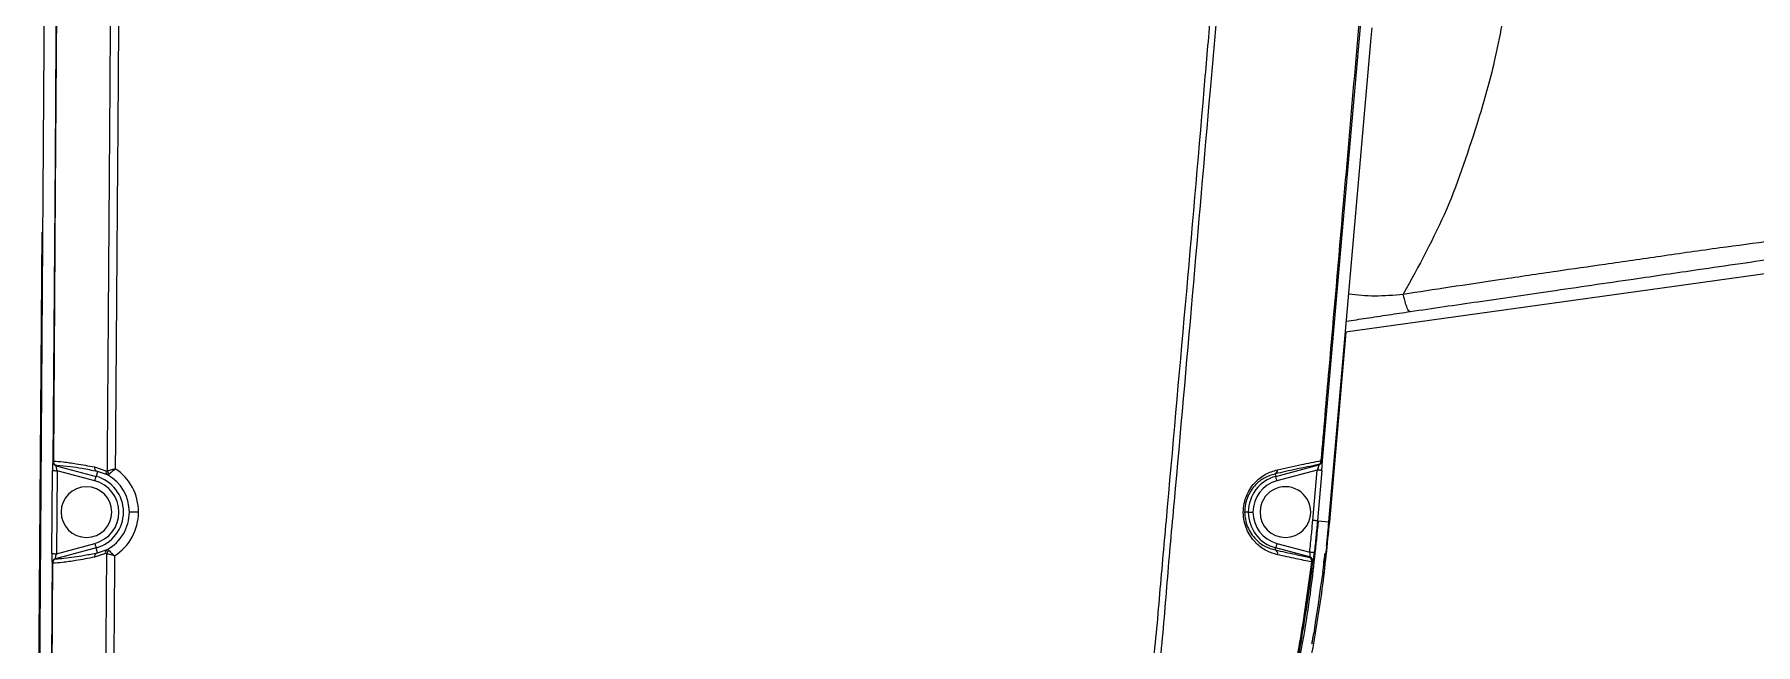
# Model space of a CAD drawing. Header units: millimetres. Extents: x 126 to 938, y 244 to 707.
# Drawn here: x 767.2 to 776.53, y 331.12 to 334.43 of the extents above; entities that cross this region are included whole.
import ezdxf

# ---------------------------------------------------------------- set-up
doc = ezdxf.new("R2010")
doc.units = ezdxf.units.MM

msp = doc.modelspace()

# ---------------------------------------------------------------- linework, layer by layer
at = {"color": 7, "linetype": 'Continuous', "lineweight": 25}
for p, q in [((767.2535, 334.873), (767.1981, 327.1148)), ((774.4458, 334.4134), (774.4507, 334.4683)), ((774.216, 331.7875), (774.4458, 334.4134)), ((767.2006, 327.8391), (767.2401, 333.3594)), ((767.2427, 333.3513), (767.2401, 333.3594)), ((774.3087, 332.8162), (774.2187, 331.7873)), ((767.2981, 332.1162), (767.3, 332.1174)), ((774.1746, 332.1197), (774.179, 332.1198)), ((774.179, 332.1198), (774.1805, 332.1187)), ((767.2927, 331.6147), (767.2959, 332.0651)), ((767.3185, 332.0931), (767.3167, 332.0919)), ((767.3167, 332.0919), (767.5323, 332.0341)), ((767.3209, 332.0649), (767.3177, 331.6145)), ((767.5258, 332.01), (767.3209, 332.0649)), ((767.5235, 332.0851), (767.5859, 332.0641)), ((767.5394, 332.0608), (767.5323, 332.0341)), ((767.595, 332.0422), (767.5394, 332.0608)), ((773.9248, 332.0474), (773.9283, 332.0341)), ((773.9283, 332.0341), (774.162, 332.0967)), ((774.1528, 332.0684), (773.9348, 332.01)), ((774.1289, 331.7951), (774.1528, 332.0684)), ((774.1777, 332.0662), (774.1538, 331.7929)), ((774.162, 332.0967), (774.1605, 332.0978)), ((767.7626, 331.8401), (767.7127, 331.8401)), ((773.7795, 331.8401), (773.7594, 331.8401)), ((773.7795, 331.8401), (773.8045, 331.8401)), ((774.1538, 331.7929), (774.1586, 331.7925)), ((774.1586, 331.7925), (774.216, 331.7875)), ((767.5323, 331.6461), (767.3127, 331.5873)), ((767.3177, 331.6145), (767.5258, 331.6702)), ((767.5395, 331.6192), (767.5323, 331.6461)), ((773.9252, 331.6346), (773.9283, 331.6461)), ((774.1115, 331.597), (773.9283, 331.6461)), ((773.9348, 331.6702), (774.1125, 331.6226)), ((767.296, 331.5621), (767.2942, 331.5633)), ((767.3127, 331.5873), (767.3145, 331.586)), ((767.5826, 331.6146), (767.5237, 331.5952)), ((767.5395, 331.6192), (767.5919, 331.6363)), ((767.57, 328.7611), (767.5903, 331.6145)), ((774.1281, 331.569), (774.1235, 331.5695)), ((774.1829, 331.5133), (774.1976, 331.6125)), ((774.1946, 331.613), (774.1976, 331.6125)), ((774.198, 331.6153), (774.1976, 331.6125)), ((774.1259, 331.1265), (774.1342, 331.1827)), ((774.1259, 331.1265), (774.1245, 331.1267)), ((774.1259, 331.1265), (774.1257, 331.1253))]:
    msp.add_line(p, q, dxfattribs=at)
at = {"color": 7, "linetype": 'Continuous', "lineweight": 25, "flags": 128}
for points in [[(767.3, 332.1174), (767.3117, 333.7603), (767.3163, 334.4057), (767.3209, 335.0511)], [(767.322, 335.0511), (767.3113, 333.5843), (767.3007, 332.1174)], [(774.4229, 334.9064), (774.2863, 333.3459), (774.179, 332.1198)], [(778.8364, 333.4473), (776.0883, 333.0643), (774.306, 332.8159)], [(767.2959, 332.0651), (767.2966, 332.0651), (767.2981, 332.065), (767.3005, 332.065), (767.3036, 332.065), (767.3073, 332.065), (767.3116, 332.0649), (767.3161, 332.0649), (767.3209, 332.0649)], [(767.5258, 332.01), (767.5271, 332.0146), (767.5282, 332.019), (767.5294, 332.0231), (767.5303, 332.0267), (767.5311, 332.0298), (767.5317, 332.032), (767.5321, 332.0335), (767.5323, 332.0341)], [(773.9348, 332.01), (773.9336, 332.0146), (773.9324, 332.019), (773.9313, 332.0231), (773.9303, 332.0267), (773.9295, 332.0298), (773.9289, 332.032), (773.9285, 332.0335), (773.9283, 332.0341)], [(774.1777, 332.0662), (774.1771, 332.0663), (774.1756, 332.0664), (774.1732, 332.0666), (774.1701, 332.0669), (774.1664, 332.0672), (774.1621, 332.0676), (774.1576, 332.068), (774.1528, 332.0684)], [(774.1538, 331.7929), (774.1532, 331.793), (774.1517, 331.7931), (774.1493, 331.7933), (774.1462, 331.7936), (774.1425, 331.7939), (774.1382, 331.7943), (774.1337, 331.7947), (774.1289, 331.7951)], [(767.5258, 331.6702), (767.5271, 331.6656), (767.5282, 331.6612), (767.5294, 331.6571), (767.5303, 331.6535), (767.5311, 331.6505), (767.5317, 331.6482), (767.5321, 331.6467), (767.5323, 331.6461)], [(773.9348, 331.6702), (773.9336, 331.6656), (773.9324, 331.6612), (773.9313, 331.6571), (773.9303, 331.6535), (773.9295, 331.6505), (773.9289, 331.6482), (773.9285, 331.6467), (773.9283, 331.6461)], [(774.2037, 331.6544), (774.2006, 331.6329), (774.198, 331.6153)], [(767.2967, 331.5621), (767.2862, 330.0923), (767.2809, 329.3574), (767.2752, 328.6237)], [(767.2927, 331.6147), (767.2934, 331.6146), (767.2949, 331.6146), (767.2972, 331.6146), (767.3004, 331.6146), (767.3041, 331.6146), (767.3083, 331.6145), (767.3129, 331.6145), (767.3177, 331.6145)], [(774.1373, 331.6199), (774.1367, 331.62), (774.1352, 331.6202), (774.1328, 331.6204), (774.1297, 331.6208), (774.126, 331.6212), (774.1218, 331.6216), (774.1172, 331.6221), (774.1125, 331.6226)], [(774.1829, 331.5133), (774.1697, 331.4238), (774.1556, 331.3278), (774.1445, 331.253), (774.1342, 331.1827)]]:
    msp.add_lwpolyline(points, dxfattribs=at)
at = {"color": 7, "linetype": 'Continuous', "lineweight": 25}
for centre, radius, start, end in [((767.3229, 332.1158), 0.0249, 180.15648, 255.23281), ((767.3232, 332.116), 0.025, 179.64625, 254.93117), ((767.325, 332.1173), 0.025, 179.64535, 254.93376), ((767.3256, 332.1171), 0.0249, 179.15896, 254.29484), ((774.1511, 332.1199), 0.0234, 287.85152, 359.6266), ((774.154, 332.122), 0.025, 285.07527, 354.94168), ((774.1555, 332.1209), 0.025, 285.06107, 354.95588), ((767.5469, 332.083), 0.0235, 174.98039, 251.439), ((767.4803, 331.8401), 0.2008, 285.00038, 74.99962), ((767.607, 332.06), 0.0215, 168.98937, 235.97592), ((767.6233, 332.0686), 0.0301, 188.80581, 229.75348), ((767.4803, 331.8401), 0.2324, 0.00108, 60.42104), ((767.4803, 331.8401), 0.2823, 0.00093, 56.48604), ((773.9803, 331.8401), 0.2008, 104.9985, 180.00078), ((773.9163, 332.0669), 0.0213, 293.3841, 8.24765), ((767.4803, 331.8401), 0.1375, 0.00031, 179.99969), ((767.4803, 331.8401), 0.1759, 284.99965, 75.00035), ((773.9803, 331.8401), 0.1759, 105.00167, 179.99924), ((773.9803, 331.8401), 0.1375, 337.47745, 157.47759), ((767.4803, 331.8401), 0.1375, 180.00031, 359.99969), ((767.4803, 331.8401), 0.2324, 298.71097, 0.00055), ((767.4803, 331.8401), 0.2823, 302.66363, 359.99929), ((773.9803, 331.8401), 0.2008, 179.99922, 255.0015), ((773.9803, 331.8401), 0.1759, 180.00076, 254.99833), ((773.9803, 331.8401), 0.1375, 157.47793, 337.47712), ((767.3192, 331.5631), 0.025, 105.06753, 179.52776), ((767.321, 331.5619), 0.025, 105.07539, 179.51818), ((767.3216, 331.5621), 0.0249, 105.67188, 180.01629), ((767.547, 331.597), 0.0234, 108.67493, 184.42852), ((767.6037, 331.6184), 0.0214, 123.21536, 190.30837), ((767.6201, 331.6094), 0.0302, 129.48358, 170.26718), ((773.9164, 331.6137), 0.0227, 346.19816, 66.96052), ((774.0999, 331.5735), 0.024, 350.36314, 71.52963), ((774.1033, 331.5718), 0.025, 353.37914, 74.91547), ((774.105, 331.5729), 0.025, 353.3793, 74.93422)]:
    msp.add_arc(centre, radius, start, end, dxfattribs=at)
for points, knots in [([(770.8803, 338.0948), (770.9939, 338.0815), (771.2203, 338.0549), (771.5517, 337.9665), (771.8714, 337.8442), (772.1748, 337.6856), (772.4584, 337.4939), (772.7185, 337.2715), (772.9517, 337.0212), (773.1553, 336.7462), (773.3269, 336.4501), (773.4635, 336.1364), (773.564, 335.8091), (773.6263, 335.4731), (773.6511, 335.133), (773.6325, 334.796), (773.6005, 334.4631), (773.5176, 333.4973), (773.4315, 332.4961), (773.3368, 331.4596), (773.3052, 331.0179), (773.2339, 330.5777), (773.1019, 330.1488), (772.911, 329.7414), (772.673, 329.3584), (772.4899, 329.12), (772.3985, 329.0009)], [0, 0, 0, 0, 0.031708, 0.0632, 0.094889, 0.126548, 0.158007, 0.189678, 0.221312, 0.252768, 0.284449, 0.316077, 0.347541, 0.379248, 0.41076, 0.441917, 0.472769, 0.503619, 0.710934, 0.751657, 0.7925, 0.833821, 0.875118, 0.916614, 0.958341, 1, 1, 1, 1]), ([(772.3703, 329.0224), (772.4562, 329.1373), (772.6276, 329.3669), (772.8539, 329.7313), (773.0408, 330.1166), (773.1777, 330.5226), (773.262, 330.9432), (773.2974, 331.3698), (773.3916, 332.4326), (773.4853, 333.4804), (773.5722, 334.5134), (773.6124, 334.8928), (773.6168, 335.2774), (773.5678, 335.6606), (773.4699, 336.0355), (773.3243, 336.3946), (773.1331, 336.7315), (772.8998, 337.0414), (772.6289, 337.3182), (772.3241, 337.5574), (771.9909, 337.7556), (771.6348, 337.9072), (771.2618, 338.0153), (771.0059, 338.0453), (770.8776, 338.0603)], [0, 0, 0, 0, 0.040049, 0.080022, 0.119662, 0.15941, 0.199404, 0.239163, 0.278913, 0.497538, 0.533029, 0.56852, 0.604113, 0.64022, 0.676108, 0.712057, 0.74817, 0.784014, 0.820127, 0.856075, 0.891961, 0.928112, 0.963965, 1, 1, 1, 1]), ([(767.5936, 332.064), (767.5984, 332.7305), (767.604, 333.5017), (767.6102, 334.3775), (767.6124, 334.6918), (767.6152, 335.0067), (767.6163, 335.3244), (767.6492, 335.5345), (767.6657, 335.64)], [0, 0, 0, 0, 0.558663, 0.646453, 0.734246, 0.822031, 0.910613, 1, 1, 1, 1]), ([(767.7063, 335.6182), (767.6881, 335.4865), (767.6518, 335.2236), (767.6592, 334.8256), (767.6533, 334.4289), (767.6511, 334.0319), (767.6448, 333.2474), (767.64, 332.5953), (767.6362, 332.0755)], [0, 0, 0, 0, 0.112268, 0.224222, 0.33619, 0.448158, 0.560126, 1, 1, 1, 1]), ([(775.2166, 335.3401), (775.2178, 335.3095), (775.2203, 335.2464), (775.2202, 335.1293), (775.2137, 334.941), (775.186, 334.651), (775.1336, 334.3643), (775.0745, 334.1287), (775.0433, 334.0256), (775.0276, 333.9739)], [0, 0, 0, 0, 0.066312, 0.136659, 0.253369, 0.474232, 0.76676, 0.883119, 1, 1, 1, 1]), ([(774.1746, 332.1197), (774.1889, 332.2844), (774.2294, 332.749), (774.3101, 333.6781), (774.3763, 334.4425), (774.4164, 334.9071)], [0, 0, 0, 0, 0.177278, 0.5, 1, 1, 1, 1]), ([(774.6196, 333.0234), (774.7035, 333.0363), (774.8803, 333.0634), (775.1572, 333.1049), (775.438, 333.1465), (775.7264, 333.1882), (776.0215, 333.2305), (776.323, 333.2745), (776.562, 333.305), (776.7322, 333.3275), (776.8472, 333.3426), (776.9645, 333.358), (777.0843, 333.3736), (777.2064, 333.3895), (777.3308, 333.4058), (777.4626, 333.4229), (777.6735, 333.4506), (777.9439, 333.4868), (778.2496, 333.5267), (778.504, 333.559), (778.7042, 333.5842), (778.9144, 333.6073), (779.1516, 333.6391), (779.4311, 333.6746), (779.6997, 333.7089), (779.946, 333.7401), (780.1847, 333.7701), (780.3939, 333.7971), (780.5826, 333.822), (780.7405, 333.843), (780.8999, 333.8642), (781.0577, 333.8854), (781.2153, 333.9066), (781.444, 333.9374), (781.7485, 333.979), (782.0019, 334.0144), (782.1303, 334.0323)], [0, 0, 0, 0, 0.033613, 0.070819, 0.110835, 0.145956, 0.186175, 0.228878, 0.266558, 0.281543, 0.296845, 0.312463, 0.328396, 0.344643, 0.361204, 0.378079, 0.397262, 0.445411, 0.486075, 0.51929, 0.546944, 0.565913, 0.602998, 0.641709, 0.677434, 0.710185, 0.739973, 0.772682, 0.793698, 0.815297, 0.835772, 0.85734, 0.878322, 0.898719, 0.948691, 1, 1, 1, 1]), ([(782.1303, 333.9974), (782.04, 333.9846), (781.8731, 333.9608), (781.6434, 333.9282), (781.4549, 333.9013), (781.2738, 333.8756), (781.1005, 333.8509), (780.9214, 333.8254), (780.7565, 333.802), (780.5915, 333.7785), (780.4205, 333.7541), (780.2919, 333.7358), (780.2079, 333.7239), (780.1742, 333.7191), (780.1449, 333.7149), (780.1221, 333.7117), (780.1085, 333.7098), (780.0928, 333.7075), (780.0437, 333.7005), (779.9461, 333.6867), (779.8147, 333.668), (779.6822, 333.6491), (779.5666, 333.6327), (779.4574, 333.6172), (779.3695, 333.6047), (779.2977, 333.5945), (779.2413, 333.5864), (779.1735, 333.5768), (779.0992, 333.5662), (779.0242, 333.5555), (778.9631, 333.5468), (778.9212, 333.5409), (778.8994, 333.5377), (778.8841, 333.5356), (778.8292, 333.5277), (778.7185, 333.5119), (778.5902, 333.4936), (778.4748, 333.4772), (778.3811, 333.4638), (778.2709, 333.4481), (778.1357, 333.4288), (777.9789, 333.4065), (777.8158, 333.3833), (777.6672, 333.3621), (777.5472, 333.345), (777.4436, 333.3302), (777.345, 333.3162), (777.2394, 333.3011), (777.0856, 333.2792), (776.8922, 333.2516), (776.6651, 333.2192), (776.4413, 333.187), (776.1772, 333.1484), (775.8332, 333.0983), (775.4357, 333.0403), (775.0326, 332.9815), (774.7796, 332.9445), (774.6572, 332.9266)], [0, 0, 0, 0, 0.0362423, 0.0669766, 0.0922029, 0.1119211, 0.139678, 0.1617449, 0.1838111, 0.2058773, 0.2279428, 0.2524577, 0.2575007, 0.2616715, 0.2659746, 0.2692657, 0.2707992, 0.2714635, 0.2755425, 0.2905248, 0.3106411, 0.3282678, 0.3437315, 0.357032, 0.3720671, 0.3790187, 0.385877, 0.3946983, 0.4062079, 0.4157166, 0.4247892, 0.4307353, 0.432536, 0.4335593, 0.436872, 0.4545645, 0.4780105, 0.4883485, 0.5008903, 0.5156356, 0.5325847, 0.5551389, 0.5785919, 0.5980396, 0.6148057, 0.6267251, 0.6396308, 0.654405, 0.6690952, 0.7013763, 0.7320457, 0.7602264, 0.7912297, 0.8381009, 0.8983896, 0.9508452, 1, 1, 1, 1]), ([(775.0276, 333.9739), (774.9748, 333.8079), (774.8699, 333.4777), (774.7027, 333.1743), (774.6196, 333.0234)], [0, 0, 0, 0, 0.5028304, 1, 1, 1, 1]), ([(774.3242, 333.0239), (774.371, 333.0192), (774.4694, 333.0093), (774.5679, 333.0185), (774.6196, 333.0234)], [0, 0, 0, 0, 0.475792, 1, 1, 1, 1]), ([(774.6572, 332.9266), (774.6538, 332.9292), (774.643, 332.9375), (774.6361, 332.9615), (774.6266, 332.9905), (774.622, 333.012), (774.6196, 333.0234)], [0, 0, 0, 0, 0.119719, 0.380291, 0.67052, 1, 1, 1, 1]), ([(774.6572, 332.9266), (774.6182, 332.9208), (774.5383, 332.909), (774.423, 332.8913), (774.3466, 332.8798), (774.3111, 332.8744)], [0, 0, 0, 0, 0.337719, 0.692473, 1, 1, 1, 1]), ([(767.2979, 332.1157), (767.2977, 332.1135), (767.2968, 332.1067), (767.2965, 332.0948), (767.2961, 332.0801), (767.296, 332.0702), (767.2959, 332.0651)], [0, 0, 0, 0, 0.129365, 0.40899, 0.698792, 1, 1, 1, 1]), ([(767.2981, 332.1162), (767.2981, 332.1161), (767.298, 332.116), (767.2979, 332.1158), (767.2979, 332.1157)], [0, 0, 0, 0, 0.419337, 1, 1, 1, 1]), ([(767.3, 332.1174), (767.3001, 332.1174), (767.3003, 332.1175), (767.3006, 332.1174), (767.3007, 332.1174)], [0, 0, 0, 0, 0.4042301, 1, 1, 1, 1]), ([(767.3007, 332.1174), (767.3184, 332.116), (767.3598, 332.1125), (767.4342, 332.1017), (767.4906, 332.0912), (767.5235, 332.0851)], [0, 0, 0, 0, 0.235489, 0.554559, 1, 1, 1, 1]), ([(773.9374, 332.07), (773.9805, 332.0796), (774.0594, 332.0972), (774.1387, 332.1127), (774.1746, 332.1197)], [0, 0, 0, 0, 0.547364, 1, 1, 1, 1]), ([(774.1777, 332.0662), (774.1783, 332.0733), (774.1795, 332.0867), (774.1803, 332.1031), (774.1811, 332.1135), (774.1806, 332.1176), (774.1805, 332.1187)], [0, 0, 0, 0, 0.4078419, 0.7654775, 0.9396052, 1, 1, 1, 1]), ([(767.3165, 332.0916), (767.3165, 332.0917), (767.3165, 332.0918), (767.3166, 332.0919), (767.3167, 332.0919)], [0, 0, 0, 0, 0.661012, 1, 1, 1, 1]), ([(767.3209, 332.0649), (767.3202, 332.0684), (767.3189, 332.0743), (767.3175, 332.0823), (767.3165, 332.0877), (767.3165, 332.0907), (767.3165, 332.0916)], [0, 0, 0, 0, 0.3943946, 0.6681118, 0.8944806, 1, 1, 1, 1]), ([(767.3189, 332.0931), (767.3188, 332.0931), (767.3186, 332.0932), (767.3185, 332.0931), (767.3185, 332.0931)], [0, 0, 0, 0, 0.710351, 1, 1, 1, 1]), ([(767.5394, 332.0608), (767.5115, 332.066), (767.4624, 332.0753), (767.3889, 332.0868), (767.3432, 332.0909), (767.3189, 332.0931)], [0, 0, 0, 0, 0.382726, 0.672069, 1, 1, 1, 1]), ([(767.5859, 332.0641), (767.5874, 332.0635), (767.5899, 332.0626), (767.5925, 332.0636), (767.5936, 332.064)], [0, 0, 0, 0, 0.556254, 1, 1, 1, 1]), ([(767.5936, 332.064), (767.5964, 332.0648), (767.6026, 332.0665), (767.6127, 332.0692), (767.6241, 332.0723), (767.6321, 332.0744), (767.6362, 332.0755)], [0, 0, 0, 0, 0.19655, 0.439746, 0.712564, 1, 1, 1, 1]), ([(767.6039, 332.0456), (767.6024, 332.0442), (767.5999, 332.0418), (767.5965, 332.0421), (767.595, 332.0422)], [0, 0, 0, 0, 0.570598, 1, 1, 1, 1]), ([(767.6362, 332.0755), (767.6328, 332.0725), (767.6266, 332.067), (767.6177, 332.0588), (767.6103, 332.0518), (767.6057, 332.0474), (767.6039, 332.0456)], [0, 0, 0, 0, 0.307339, 0.569133, 0.825251, 1, 1, 1, 1]), ([(773.9384, 331.6083), (773.9182, 331.6144), (773.8756, 331.6273), (773.8175, 331.671), (773.7787, 331.7248), (773.7585, 331.7792), (773.7509, 331.8261), (773.7532, 331.8747), (773.7652, 331.9214), (773.7855, 331.9629), (773.8189, 332.0074), (773.8688, 332.0485), (773.9154, 332.0631), (773.9374, 332.07)], [0, 0, 0, 0, 0.098509, 0.208117, 0.334426, 0.404913, 0.479495, 0.556155, 0.632024, 0.704335, 0.771902, 0.892703, 1, 1, 1, 1]), ([(773.9248, 332.0474), (773.9046, 332.0411), (773.8654, 332.0287), (773.8226, 331.9944), (773.7939, 331.9589), (773.7748, 331.9234), (773.7618, 331.8834), (773.7602, 331.8545), (773.7594, 331.8401)], [0, 0, 0, 0, 0.220003, 0.428378, 0.563874, 0.697302, 0.848922, 1, 1, 1, 1]), ([(774.1583, 332.0976), (774.1183, 332.0894), (774.0403, 332.0735), (773.9626, 332.056), (773.9248, 332.0474)], [0, 0, 0, 0, 0.5124374, 1, 1, 1, 1]), ([(774.162, 332.0967), (774.1621, 332.0965), (774.1622, 332.0958), (774.1617, 332.0942), (774.1611, 332.0916), (774.1595, 332.0868), (774.1568, 332.079), (774.1543, 332.0724), (774.1528, 332.0684)], [0, 0, 0, 0, 0.019951, 0.074763, 0.165766, 0.292145, 0.573344, 1, 1, 1, 1]), ([(774.1605, 332.0978), (774.1603, 332.0978), (774.1595, 332.0978), (774.1588, 332.0977), (774.1583, 332.0976)], [0, 0, 0, 0, 0.351748, 1, 1, 1, 1]), ([(773.7594, 331.8401), (773.7602, 331.8265), (773.7619, 331.7992), (773.7742, 331.7596), (773.7937, 331.7228), (773.8248, 331.6849), (773.8687, 331.6515), (773.9072, 331.64), (773.9252, 331.6346)], [0, 0, 0, 0, 0.143205, 0.287597, 0.432966, 0.57911, 0.802288, 1, 1, 1, 1]), ([(774.1586, 331.7925), (774.1453, 331.6606), (774.1163, 331.3732), (774.0361, 330.9217), (773.9279, 330.4369), (773.8068, 330.01), (773.6851, 329.6601), (773.5756, 329.3957), (773.4598, 329.1647), (773.3349, 328.9717), (773.1899, 328.8), (773.0226, 328.639), (772.8338, 328.4723), (772.6393, 328.2913), (772.4624, 328.093), (772.3079, 327.8721), (772.1764, 327.6278), (772.0578, 327.3375), (771.9991, 327.1239), (771.9677, 327.0098)], [0, 0, 0, 0, 0.073632, 0.160427, 0.254544, 0.349495, 0.406756, 0.460249, 0.50839, 0.550075, 0.587673, 0.632921, 0.678952, 0.727587, 0.780471, 0.826234, 0.876995, 0.934303, 1, 1, 1, 1]), ([(774.2187, 331.7873), (774.2066, 331.6656), (774.1825, 331.4219), (774.1221, 331.0587), (774.0491, 330.6967), (773.9623, 330.3384), (773.861, 329.985), (773.7521, 329.666), (773.6358, 329.3825), (773.5273, 329.1634), (773.416, 328.9841), (773.3066, 328.8418), (773.1425, 328.6654), (772.9176, 328.4658), (772.6502, 328.2251), (772.5049, 328.0369), (772.4327, 327.9434)], [0, 0, 0, 0, 0.083856, 0.167954, 0.25251, 0.337132, 0.420822, 0.504668, 0.568235, 0.630952, 0.672116, 0.712834, 0.753911, 0.837197, 0.919115, 1, 1, 1, 1]), ([(774.1125, 331.6226), (774.1158, 331.6548), (774.1217, 331.7123), (774.1267, 331.7698), (774.1289, 331.7951)], [0, 0, 0, 0, 0.5599963, 1, 1, 1, 1]), ([(774.1538, 331.7929), (774.1513, 331.7644), (774.1463, 331.7066), (774.1403, 331.649), (774.1373, 331.6199)], [0, 0, 0, 0, 0.495348, 1, 1, 1, 1]), ([(774.2037, 331.6544), (774.2062, 331.6793), (774.2105, 331.7237), (774.2143, 331.7681), (774.216, 331.7875)], [0, 0, 0, 0, 0.562774, 1, 1, 1, 1]), ([(767.2746, 328.6238), (767.2761, 328.8065), (767.279, 329.172), (767.2828, 329.7204), (767.2886, 330.5171), (767.2929, 331.131), (767.296, 331.5621)], [0, 0, 0, 0, 0.186488, 0.373191, 0.559899, 1, 1, 1, 1]), ([(767.2927, 331.6147), (767.2927, 331.6077), (767.2926, 331.5946), (767.2931, 331.5785), (767.2932, 331.5683), (767.294, 331.5643), (767.2942, 331.5633)], [0, 0, 0, 0, 0.406905, 0.764305, 0.938813, 1, 1, 1, 1]), ([(767.2967, 331.5621), (767.2966, 331.5621), (767.2963, 331.562), (767.2961, 331.5621), (767.296, 331.5621)], [0, 0, 0, 0, 0.713057, 1, 1, 1, 1]), ([(767.5237, 331.5952), (767.4898, 331.5889), (767.4319, 331.5781), (767.3562, 331.567), (767.3143, 331.5635), (767.2967, 331.5621)], [0, 0, 0, 0, 0.4511195, 0.7692942, 1, 1, 1, 1]), ([(767.3127, 331.5873), (767.3126, 331.5875), (767.3124, 331.5881), (767.3127, 331.5897), (767.3129, 331.5922), (767.3137, 331.5968), (767.3153, 331.6043), (767.3168, 331.6107), (767.3177, 331.6145)], [0, 0, 0, 0, 0.021509, 0.07733, 0.168909, 0.295057, 0.578214, 1, 1, 1, 1]), ([(767.3145, 331.586), (767.3146, 331.586), (767.3147, 331.586), (767.3148, 331.586), (767.3149, 331.586)], [0, 0, 0, 0, 0.409609, 1, 1, 1, 1]), ([(767.3149, 331.586), (767.3292, 331.5871), (767.3622, 331.5897), (767.4137, 331.5967), (767.4742, 331.6066), (767.5162, 331.6147), (767.5395, 331.6192)], [0, 0, 0, 0, 0.18984, 0.436409, 0.685878, 1, 1, 1, 1]), ([(767.5903, 331.6145), (767.5889, 331.6151), (767.5863, 331.616), (767.5837, 331.615), (767.5826, 331.6146)], [0, 0, 0, 0, 0.557712, 1, 1, 1, 1]), ([(767.6327, 331.6024), (767.6286, 331.6036), (767.6207, 331.6058), (767.6094, 331.609), (767.5993, 331.6119), (767.5931, 331.6137), (767.5903, 331.6145)], [0, 0, 0, 0, 0.287164, 0.559841, 0.803071, 1, 1, 1, 1]), ([(767.5919, 331.6363), (767.5934, 331.6364), (767.5969, 331.6366), (767.5994, 331.6341), (767.6009, 331.6327)], [0, 0, 0, 0, 0.429845, 1, 1, 1, 1]), ([(767.6009, 331.6327), (767.6027, 331.6309), (767.6072, 331.6265), (767.6122, 331.6215), (767.6167, 331.6173), (767.6228, 331.6116), (767.6283, 331.6065), (767.6327, 331.6024)], [0, 0, 0, 0, 0.175066, 0.431371, 0.484398, 0.593746, 1, 1, 1, 1]), ([(767.6327, 331.6024), (767.6288, 331.072), (767.6218, 330.1248), (767.6152, 329.1776), (767.6122, 328.7608)], [0, 0, 0, 0, 0.56, 1, 1, 1, 1]), ([(773.45, 329.1839), (773.5122, 329.3089), (773.6359, 329.5577), (773.7724, 329.9512), (773.8896, 330.3488), (773.9863, 330.7519), (774.0678, 331.1586), (774.1049, 331.4325), (774.1235, 331.5695)], [0, 0, 0, 0, 0.1679751, 0.3343199, 0.5006589, 0.6672079, 0.8334897, 1, 1, 1, 1]), ([(774.1281, 331.569), (774.1095, 331.4319), (774.0723, 331.1579), (773.9911, 330.7509), (773.8948, 330.3474), (773.7781, 329.9493), (773.6417, 329.5552), (773.5172, 329.3064), (773.4546, 329.1813)], [0, 0, 0, 0, 0.166437, 0.332655, 0.499157, 0.665483, 0.831867, 1, 1, 1, 1]), ([(773.9252, 331.6346), (773.9618, 331.6265), (774.0224, 331.6132), (774.0833, 331.6011), (774.1075, 331.5963)], [0, 0, 0, 0, 0.602399, 1, 1, 1, 1]), ([(774.1235, 331.5695), (774.0951, 331.5752), (774.0333, 331.5875), (773.9717, 331.601), (773.9384, 331.6083)], [0, 0, 0, 0, 0.4596834, 1, 1, 1, 1]), ([(774.1075, 331.5963), (774.1081, 331.5961), (774.1088, 331.596), (774.1096, 331.596), (774.1098, 331.596)], [0, 0, 0, 0, 0.762566, 1, 1, 1, 1]), ([(774.1098, 331.596), (774.1101, 331.5962), (774.1107, 331.5965), (774.1112, 331.5969), (774.1115, 331.597)], [0, 0, 0, 0, 0.559759, 1, 1, 1, 1]), ([(774.1125, 331.6226), (774.1126, 331.6208), (774.1127, 331.6173), (774.1127, 331.6113), (774.1127, 331.6061), (774.1124, 331.6017), (774.1123, 331.5991), (774.1117, 331.5977), (774.1115, 331.597)], [0, 0, 0, 0, 0.21399, 0.404237, 0.698327, 0.82366, 0.917023, 1, 1, 1, 1]), ([(774.1298, 331.57), (774.1295, 331.5698), (774.129, 331.5695), (774.1284, 331.5691), (774.1281, 331.569)], [0, 0, 0, 0, 0.560146, 1, 1, 1, 1]), ([(774.1298, 331.57), (774.1303, 331.5714), (774.1318, 331.5763), (774.1331, 331.5868), (774.1354, 331.602), (774.1366, 331.6137), (774.1373, 331.6199)], [0, 0, 0, 0, 0.086796, 0.305234, 0.625883, 1, 1, 1, 1]), ([(774.1829, 331.5133), (774.1852, 331.5321), (774.1893, 331.5653), (774.193, 331.5986), (774.1946, 331.613)], [0, 0, 0, 0, 0.566788, 1, 1, 1, 1]), ([(774.198, 331.6153), (774.1973, 331.6149), (774.1962, 331.6141), (774.1951, 331.6133), (774.1946, 331.613)], [0, 0, 0, 0, 0.560368, 1, 1, 1, 1]), ([(774.1245, 331.1267), (774.1264, 331.1372), (774.1296, 331.1559), (774.1328, 331.1746), (774.1342, 331.1827)], [0, 0, 0, 0, 0.561759, 1, 1, 1, 1]), ([(774.1245, 331.1267), (774.1248, 331.1264), (774.1251, 331.126), (774.1255, 331.1255), (774.1257, 331.1253)], [0, 0, 0, 0, 0.560719, 1, 1, 1, 1])]:
    msp.add_open_spline(points, degree=3, knots=knots, dxfattribs=at)

doc.saveas('drawing.dxf')
